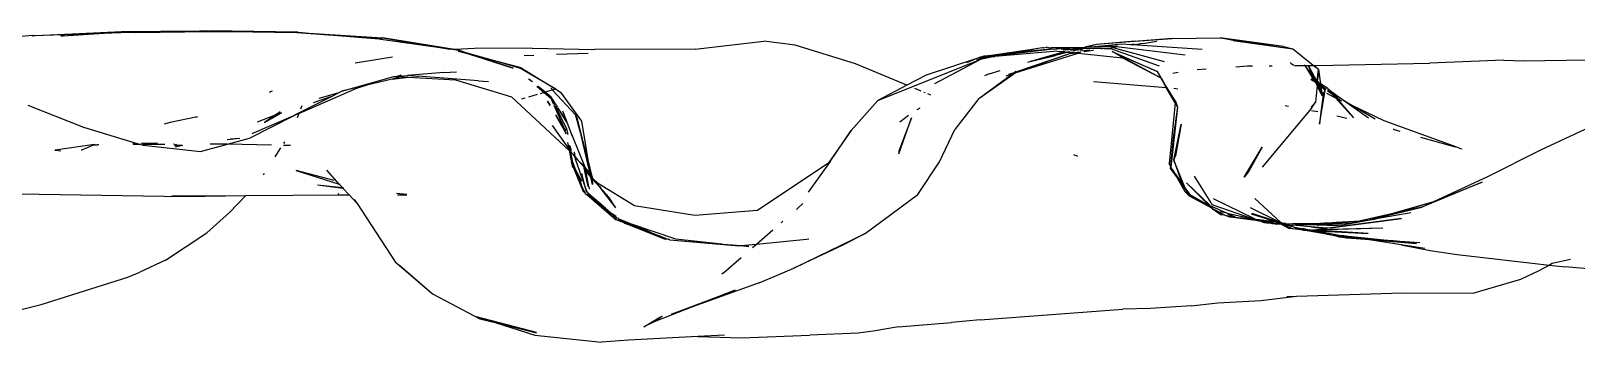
# Model space of a CAD drawing. Header units: millimetres. Extents: x -41292 to 298682, y -22072 to 33155.
# Drawn here: x 28355.9 to 28607.8, y -13206.8 to -13156.1 of the extents above; entities that cross this region are included whole.
import ezdxf

# ---------------------------------------------------------------- set-up
doc = ezdxf.new("R2010")
doc.units = ezdxf.units.MM

# ---------------------------------------------------------------- blocks, each defined once
blk = doc.blocks.new('rmfnasesx')
for p, q in [((55819.34, 2355.54), (55824.67, 2355.72)), ((55824.67, 2355.72), (55819.75, 2355.5)), ((55833.5, 2356.03), (55824.38, 2355.43)), ((55831.12, 2355.94), (55824.38, 2355.43)), ((55833.96, 2356.15), (55824.67, 2355.72)), ((55824.67, 2355.72), (55831.12, 2355.94)), ((55833.96, 2356.15), (55831.12, 2355.94)), ((55831.12, 2355.94), (55833.5, 2356.03)), ((55833.57, 2356.03), (55833.5, 2356.03)), ((55833.96, 2356.15), (55833.57, 2356.03)), ((55833.57, 2356.03), (55833.79, 2356.04)), ((55833.96, 2356.15), (55833.79, 2356.04)), ((55836.21, 2356.07), (55833.79, 2356.04)), ((55846.6, 2356.27), (55833.96, 2356.15)), ((55846.6, 2356.27), (55836.21, 2356.07)), ((55836.21, 2356.07), (55848.15, 2356.23)), ((55848.17, 2356.28), (55846.6, 2356.27)), ((55848.17, 2356.28), (55848.15, 2356.23)), ((55862.48, 2356.01), (55848.15, 2356.23)), ((55848.15, 2356.23), (55859, 2356.14)), ((55848.17, 2356.28), (55848.33, 2356.28)), ((55848.33, 2356.28), (55848.39, 2356.3)), ((55859, 2356.14), (55848.39, 2356.3)), ((55862.58, 2356.09), (55859, 2356.14)), ((55862.58, 2356.09), (55862.48, 2356.01)), ((55875.92, 2355), (55862.48, 2356.01)), ((55862.58, 2356.09), (55862.7, 2356.08)), ((55862.7, 2356.08), (55862.77, 2356.1)), ((55862.77, 2356.1), (55864.45, 2355.96)), ((55864.45, 2355.96), (55876.45, 2355.16)), ((55864.45, 2355.96), (55875.92, 2355)), ((55819.34, 2355.54), (55805.93, 2354.29)), ((55819.75, 2355.5), (55819.32, 2355.45)), ((55819.34, 2355.54), (55819.75, 2355.5)), ((55824.38, 2355.43), (55823.98, 2355.43)), ((55875.92, 2355), (55876.07, 2354.99)), ((55876.17, 2354.98), (55876.07, 2354.99)), ((55876.45, 2355.16), (55876.17, 2354.98)), ((55876.17, 2354.98), (55885.5, 2353.66)), ((55876.45, 2355.16), (55885.5, 2353.66)), ((55888.18, 2353.28), (55876.45, 2355.16)), ((55885.5, 2353.66), (55887.41, 2353.34)), ((55885.5, 2353.66), (55888.18, 2353.28)), ((55887.93, 2353.26), (55887.41, 2353.34)), ((55888.18, 2353.28), (55887.93, 2353.26)), ((55888.78, 2353.14), (55887.93, 2353.26)), ((55888.23, 2353.28), (55888.18, 2353.28)), ((55891.45, 2353.45), (55888.23, 2353.28)), ((55888.85, 2353.18), (55888.23, 2353.28)), ((55888.78, 2353.14), (55888.85, 2353.18)), ((55888.78, 2353.14), (55888.82, 2353.11)), ((55888.85, 2353.18), (55888.82, 2353.11)), ((55890.27, 2352.71), (55888.85, 2353.18)), ((55900.86, 2353.5), (55891.45, 2353.45)), ((55900.86, 2353.5), (55911.09, 2353.27)), ((55927.44, 2353.36), (55911.09, 2353.27)), ((55927.44, 2353.36), (55938.6, 2354.61)), ((55943.75, 2353.98), (55938.6, 2354.61)), ((55953.6, 2350.93), (55943.75, 2353.98)), ((55982.72, 2353.33), (55975.74, 2352.3)), ((55985.74, 2353.39), (55977.1, 2352.45)), ((55977.1, 2352.45), (55982.72, 2353.33)), ((55978.47, 2352.51), (55985.74, 2353.39)), ((55982.99, 2353.37), (55982.72, 2353.33)), ((55983.15, 2353.41), (55982.99, 2353.37)), ((55983.3, 2353.43), (55983.15, 2353.41)), ((55984.04, 2353.57), (55983.3, 2353.43)), ((55984.25, 2353.56), (55984.04, 2353.57)), ((55984.25, 2353.56), (55984.72, 2353.64)), ((55985.08, 2353.55), (55984.72, 2353.64)), ((55985.08, 2353.55), (55985.51, 2353.59)), ((55986.29, 2353.54), (55985.51, 2353.59)), ((55985.74, 2353.39), (55985.81, 2353.38)), ((55985.81, 2353.38), (55985.97, 2353.36)), ((55985.97, 2353.36), (55987.27, 2353.47)), ((55987.97, 2353.43), (55985.97, 2353.36)), ((55986.29, 2353.54), (55991.75, 2353.46)), ((55986.33, 2353.6), (55990.96, 2353.66)), ((55988.53, 2353.39), (55987.1, 2353.27)), ((55987.41, 2353.24), (55989.16, 2353.35)), ((55989.46, 2353.33), (55988.58, 2353.14)), ((55989.83, 2353.31), (55989.04, 2353.1)), ((55989.36, 2353.13), (55989.19, 2353.09)), ((55989.98, 2353.3), (55989.36, 2353.13)), ((55990.61, 2353.26), (55989.36, 2353.13)), ((55991.7, 2353.19), (55990.25, 2352.99)), ((55990.92, 2352.94), (55992.32, 2353.15)), ((55992.85, 2354.07), (55990.96, 2353.66)), ((55990.96, 2353.66), (55991.23, 2353.66)), ((55991.3, 2353.68), (55991.23, 2353.66)), ((55991.33, 2353.66), (55991.3, 2353.68)), ((55991.41, 2353.69), (55991.33, 2353.66)), ((55992.85, 2354.07), (55991.41, 2353.69)), ((55991.41, 2353.69), (55991.67, 2353.67)), ((55992.53, 2353.74), (55991.67, 2353.67)), ((55995.02, 2353.71), (55991.67, 2353.67)), ((55991.7, 2353.19), (55991.77, 2353.18)), ((55992.41, 2353.45), (55991.75, 2353.46)), ((55992.32, 2353.15), (55992.39, 2353.14)), ((55992.48, 2353.45), (55992.41, 2353.45)), ((55992.44, 2353.45), (55992.41, 2353.45)), ((55992.51, 2353.45), (55992.44, 2353.45)), ((55993.49, 2353.42), (55992.51, 2353.45)), ((55997.07, 2354.14), (55992.53, 2353.74)), ((55992.53, 2353.74), (55995.55, 2353.9)), ((56005.22, 2355.09), (55992.85, 2354.07)), ((55999.19, 2354.66), (55992.85, 2354.07)), ((55993.63, 2353.44), (55993.49, 2353.42)), ((55993.63, 2353.44), (55993.79, 2353.43)), ((55994.13, 2353.4), (55993.79, 2353.43)), ((55994.2, 2353.4), (55994.13, 2353.4)), ((55994.2, 2353.4), (55994.3, 2353.43)), ((55994.3, 2353.43), (55994.94, 2353.42)), ((55994.94, 2353.42), (55995.06, 2353.38)), ((55995.06, 2353.71), (55995.02, 2353.71)), ((55995.34, 2353.74), (55995.06, 2353.71)), ((55995.37, 2353.63), (55995.06, 2353.71)), ((55995.32, 2353.37), (55995.06, 2353.38)), ((55995.32, 2353.37), (56003.08, 2350.64)), ((55995.43, 2353.75), (55995.34, 2353.74)), ((55996.06, 2353.81), (55995.37, 2353.63)), ((55995.37, 2353.63), (55995.5, 2353.6)), ((55996.06, 2353.81), (55995.43, 2353.75)), ((55996.28, 2353.78), (55995.5, 2353.6)), ((55995.5, 2353.6), (55995.52, 2353.59)), ((55995.52, 2353.59), (55996.28, 2353.78)), ((55995.52, 2353.59), (56003.89, 2351.34)), ((55995.55, 2353.9), (55996.06, 2353.81)), ((55996.06, 2353.81), (55996.13, 2353.83)), ((55996.16, 2353.8), (55996.13, 2353.83)), ((55996.26, 2353.84), (55996.16, 2353.82)), ((55996.26, 2353.84), (55996.16, 2353.8)), ((55996.28, 2353.78), (55996.16, 2353.8)), ((55996.28, 2353.78), (55996.55, 2353.73)), ((55996.55, 2353.73), (56007.32, 2352.43)), ((55998.4, 2354.05), (55997.07, 2354.14)), ((55998.66, 2354.09), (55998.4, 2354.05)), ((55998.68, 2354.04), (55998.4, 2354.05)), ((55999, 2354.08), (55998.66, 2354.09)), ((55998.68, 2354.04), (55999, 2354.08)), ((56010.09, 2353.26), (55998.68, 2354.04)), ((55999, 2354.08), (55999.85, 2354.21)), ((55999.19, 2354.66), (56005.22, 2355.09)), ((55999.85, 2354.21), (55999.92, 2354.22)), ((55999.92, 2354.22), (55999.96, 2354.22)), ((55999.96, 2354.22), (56000.02, 2354.23)), ((56000.02, 2354.23), (56000.75, 2354.3)), ((56000.75, 2354.3), (56002.71, 2354.61)), ((56005.22, 2355.09), (56013.04, 2355.18)), ((56023.34, 2353.79), (56013.04, 2355.18)), ((56013.04, 2355.18), (56024.8, 2353.4)), ((56015.15, 2354.77), (56013.04, 2355.18)), ((56015.15, 2354.77), (56024.8, 2353.4)), ((56023.34, 2353.79), (56024.8, 2353.4)), ((56028.22, 2350.66), (56024.8, 2353.4)), ((55871.98, 2351.12), (55878.09, 2352.08)), ((55888.79, 2353.11), (55888.82, 2353.11)), ((55890.97, 2352.41), (55888.81, 2352.98)), ((55888.82, 2353.11), (55890.97, 2352.41)), ((55888.82, 2353.11), (55890.27, 2352.71)), ((55891.9, 2352.17), (55890.27, 2352.71)), ((55894.54, 2351.48), (55890.27, 2352.71)), ((55890.97, 2352.41), (55891.48, 2352.25)), ((55891.48, 2352.25), (55897.76, 2350.23)), ((55891.9, 2352.17), (55891.48, 2352.25)), ((55892.52, 2351.97), (55891.9, 2352.17)), ((55897.76, 2350.23), (55892.52, 2351.97)), ((55894.54, 2351.48), (55892.52, 2351.97)), ((55895.36, 2351.27), (55894.54, 2351.48)), ((55898.93, 2350.21), (55895.36, 2351.27)), ((55899.06, 2350.29), (55895.36, 2351.27)), ((55899.57, 2352.33), (55901.13, 2352.38)), ((55904.83, 2352.52), (55910, 2352.71)), ((55961.93, 2347.47), (55953.6, 2350.93)), ((55957.19, 2345), (55973.88, 2351.64)), ((55973.33, 2351.79), (55965.1, 2349.12)), ((55966.51, 2347.75), (55973.88, 2351.64)), ((55973.33, 2351.79), (55971.66, 2351.09)), ((55973.33, 2351.59), (55974.46, 2352.04)), ((55973.88, 2352.03), (55973.33, 2351.79)), ((55974.06, 2352.03), (55973.33, 2351.79)), ((55976.27, 2352.15), (55973.88, 2351.64)), ((55974.06, 2352.03), (55973.88, 2352.03)), ((55973.88, 2351.64), (55974.04, 2351.73)), ((55974.04, 2351.73), (55974.08, 2351.75)), ((55974.19, 2352.07), (55974.06, 2352.03)), ((55976.27, 2352.15), (55974.08, 2351.75)), ((55974.08, 2351.75), (55974.75, 2352.02)), ((55975.74, 2352.3), (55974.19, 2352.07)), ((55974.49, 2352.17), (55974.19, 2352.07)), ((55974.46, 2352.04), (55974.19, 2352.07)), ((55974.46, 2352.04), (55977.1, 2352.45)), ((55974.46, 2352.04), (55977.22, 2352.32)), ((55975.74, 2352.3), (55974.49, 2352.17)), ((55974.75, 2352.02), (55976.27, 2352.15)), ((55977.1, 2352.45), (55975.74, 2352.3)), ((55986.52, 2353.03), (55976.27, 2352.15)), ((55977.51, 2352.36), (55977.22, 2352.32)), ((55977.51, 2352.36), (55977.88, 2352.44)), ((55977.88, 2352.44), (55977.93, 2352.41)), ((55978.2, 2352.48), (55977.93, 2352.41)), ((55978.47, 2352.51), (55978.2, 2352.48)), ((55979.59, 2349.48), (55989.9, 2352.68)), ((55988.63, 2352.63), (55979.59, 2349.48)), ((55988.63, 2352.63), (55979.64, 2349.57)), ((55981.69, 2351.22), (55982.06, 2351.34)), ((55988.08, 2352.87), (55982.06, 2351.34)), ((55982.06, 2351.34), (55986.2, 2352.28)), ((55983.1, 2351.67), (55987.46, 2352.89)), ((55988.3, 2352.85), (55986.2, 2352.28)), ((55986.52, 2353.03), (55987.42, 2352.93)), ((55987.42, 2352.93), (55986.85, 2352.88)), ((55987.42, 2352.93), (55987.46, 2352.89)), ((55987.57, 2352.92), (55987.46, 2352.89)), ((55987.68, 2352.96), (55987.57, 2352.92)), ((55987.57, 2352.92), (55988.08, 2352.87)), ((55987.74, 2352.96), (55987.68, 2352.96)), ((55988.31, 2352.92), (55988.08, 2352.87)), ((55988.08, 2352.87), (55988.3, 2352.85)), ((55988.54, 2352.91), (55988.3, 2352.85)), ((55988.3, 2352.85), (55988.68, 2352.8)), ((55988.63, 2352.63), (55989.38, 2352.74)), ((55988.71, 2352.8), (55988.68, 2352.8)), ((55989.24, 2352.87), (55988.71, 2352.8)), ((55988.71, 2352.8), (55989.38, 2352.74)), ((55989.04, 2353.1), (55989.01, 2353.1)), ((55989.19, 2353.09), (55989.04, 2353.1)), ((55989.38, 2352.74), (55989.41, 2352.73)), ((55990.02, 2352.83), (55989.41, 2352.73)), ((55989.41, 2352.73), (55989.9, 2352.68)), ((55989.9, 2352.68), (55990.31, 2352.81)), ((55989.9, 2352.68), (55997.08, 2351.95)), ((55990.02, 2352.83), (55990.09, 2352.82)), ((55990.25, 2352.99), (55990.21, 2353)), ((55990.92, 2352.94), (55990.84, 2352.94)), ((55995.4, 2352.95), (56002.74, 2349.68)), ((55996.31, 2352.47), (55995.4, 2352.95)), ((56002.74, 2349.68), (55996.31, 2352.47)), ((55997.08, 2351.95), (55996.31, 2352.47)), ((55996.31, 2352.47), (56003.33, 2348.66)), ((55997.08, 2351.95), (56003.33, 2348.66)), ((56015.58, 2350.48), (56017.49, 2350.61)), ((56017.49, 2350.61), (56018.29, 2350.62)), ((56021.01, 2350.63), (56021.51, 2350.63)), ((56024.63, 2351.01), (56024.46, 2351.14)), ((56024.63, 2351.01), (56025.03, 2350.73)), ((56025.14, 2350.65), (56026.86, 2350.66)), ((56026.86, 2350.66), (56026.75, 2350.78)), ((56026.86, 2350.66), (56028.22, 2350.66)), ((56028.09, 2349.15), (56026.86, 2350.66)), ((56026.86, 2350.66), (56028.32, 2348.3)), ((56028.09, 2349.15), (56027.43, 2350.61)), ((56027.43, 2350.61), (56028.85, 2347.98)), ((56028.22, 2350.66), (56028.74, 2350.67)), ((56029.04, 2350.01), (56028.22, 2350.66)), ((56028.74, 2350.67), (56047.19, 2351.05)), ((56059.3, 2351.54), (56047.19, 2351.05)), ((56059.3, 2351.54), (56062.42, 2351.46)), ((56062.42, 2351.46), (56078.12, 2351.68)), ((55869.8, 2346.48), (55878.31, 2348.88)), ((55878.03, 2348.45), (55873.87, 2347.46)), ((55879.55, 2348.81), (55878.03, 2348.45)), ((55878.03, 2348.45), (55880.67, 2348.75)), ((55878.31, 2348.88), (55878.68, 2348.91)), ((55878.31, 2348.88), (55879.55, 2348.81)), ((55878.68, 2348.91), (55879.57, 2349.16)), ((55878.68, 2348.91), (55880.54, 2349.05)), ((55879.55, 2348.81), (55880.67, 2348.75)), ((55886.43, 2349.56), (55880.54, 2349.05)), ((55882.07, 2348.91), (55880.54, 2349.05)), ((55880.67, 2348.75), (55888.34, 2348.33)), ((55882.07, 2348.91), (55882.21, 2348.93)), ((55892.1, 2348.18), (55882.21, 2348.93)), ((55886.43, 2349.56), (55888.54, 2349.65)), ((55888.34, 2348.33), (55897.47, 2345.57)), ((55892.1, 2348.18), (55893.71, 2348.07)), ((55899.06, 2350.29), (55898.93, 2350.21)), ((55904.69, 2346.83), (55898.93, 2350.21)), ((55899.06, 2350.29), (55904.73, 2346.84)), ((55900.23, 2348.52), (55900.72, 2348.09)), ((55900.93, 2348.02), (55900.41, 2348.44)), ((55965.1, 2349.12), (55961.93, 2347.47)), ((55973.67, 2345.29), (55979.59, 2349.48)), ((55973.67, 2345.29), (55979.2, 2349.35)), ((55975.39, 2349.31), (55974.63, 2349)), ((55975.39, 2349.31), (55977.14, 2349.87)), ((55978.12, 2349.01), (55979.2, 2349.35)), ((55979.37, 2349.48), (55978.54, 2349.19)), ((55979.2, 2349.35), (55979.59, 2349.48)), ((55979.2, 2349.35), (55979.37, 2349.48)), ((55979.37, 2349.48), (55979.71, 2349.73)), ((55979.64, 2349.57), (55979.37, 2349.48)), ((55979.59, 2349.48), (55979.64, 2349.57)), ((55979.64, 2349.57), (55979.71, 2349.73)), ((56002.74, 2349.68), (56003.33, 2348.66)), ((56003.33, 2348.66), (56003.4, 2348.62)), ((56003.4, 2348.62), (56003.48, 2348.58)), ((56003.97, 2347.7), (56003.4, 2348.62)), ((56004.23, 2347.11), (56003.4, 2348.62)), ((56003.48, 2348.58), (56003.97, 2347.7)), ((56005.29, 2349.44), (56006.19, 2349.6)), ((56009.26, 2350.03), (56010.77, 2350.13)), ((56027.79, 2348.45), (56028.21, 2348.18)), ((56028.21, 2348.18), (56027.85, 2348.46)), ((56028.04, 2348.51), (56027.99, 2348.5)), ((56028.04, 2348.51), (56028.32, 2348.3)), ((56028.53, 2348.17), (56028.09, 2349.15)), ((56028.87, 2348.2), (56028.09, 2349.15)), ((56028.53, 2347.98), (56028.21, 2348.18)), ((56028.32, 2348.3), (56028.53, 2348.17)), ((56028.32, 2348.3), (56028.53, 2347.98)), ((56028.55, 2348.13), (56028.53, 2348.17)), ((56028.66, 2347.89), (56028.55, 2348.13)), ((56028.55, 2348.13), (56028.74, 2348.05)), ((56028.87, 2348.2), (56029.04, 2350.01)), ((56029.04, 2349.44), (56028.87, 2348.2)), ((56028.91, 2348.16), (56028.87, 2348.2)), ((56028.89, 2347.96), (56028.91, 2348.16)), ((56029.25, 2347.75), (56028.91, 2348.16)), ((56029.04, 2349.44), (56029.04, 2350.01)), ((56029.04, 2350.01), (56029.37, 2347.68)), ((55858.02, 2346.36), (55858.17, 2346.42)), ((55858.17, 2346.42), (55858.51, 2346.54)), ((55862.17, 2342.63), (55868.15, 2345.65)), ((55862.81, 2342.88), (55871.88, 2346.81)), ((55868.15, 2345.65), (55865.13, 2344.62)), ((55866.1, 2345.34), (55869.4, 2346.28)), ((55868.15, 2345.65), (55869.4, 2346.28)), ((55869.4, 2346.28), (55869.8, 2346.48)), ((55872.76, 2347.19), (55869.8, 2346.48)), ((55873.87, 2347.46), (55871.88, 2346.81)), ((55871.88, 2346.81), (55872.76, 2347.19)), ((55873.87, 2347.46), (55872.76, 2347.19)), ((55901.68, 2345.94), (55900.27, 2345.52)), ((55901.63, 2347.3), (55902.82, 2346.27)), ((55902.99, 2346.33), (55901.84, 2347.27)), ((55902.82, 2346.27), (55902.14, 2346.07)), ((55902.99, 2346.33), (55902.82, 2346.27)), ((55902.82, 2346.27), (55903.93, 2345.31)), ((55904.06, 2346.64), (55902.99, 2346.33)), ((55903.94, 2345.54), (55902.99, 2346.33)), ((55903.89, 2346.98), (55904.17, 2346.68)), ((55904.69, 2346.83), (55904.17, 2346.68)), ((55904.17, 2346.68), (55907.91, 2342.64)), ((55904.73, 2346.84), (55904.69, 2346.83)), ((55904.73, 2346.84), (55905.5, 2346.36)), ((55905.5, 2346.36), (55908.92, 2341.61)), ((55961.93, 2347.47), (55957.19, 2345)), ((55964.28, 2346.49), (55963.26, 2346.91)), ((55964.93, 2346.22), (55964.73, 2346.3)), ((55965.88, 2345.82), (55965.34, 2346.04)), ((55992.39, 2348.08), (56004.23, 2347.11)), ((56004.34, 2347.1), (56003.97, 2347.7)), ((56005.72, 2344.58), (56004.23, 2347.11)), ((56004.34, 2347.1), (56004.23, 2347.11)), ((56005.75, 2344.85), (56004.34, 2347.1)), ((56004.34, 2347.1), (56005.72, 2344.58)), ((56005.5, 2346.96), (56006.13, 2346.87)), ((56028.59, 2347.88), (56028.53, 2347.98)), ((56028.53, 2347.98), (56028.66, 2347.89)), ((56028.86, 2347.44), (56028.56, 2344.71)), ((56028.71, 2347.78), (56028.59, 2347.88)), ((56028.59, 2347.88), (56028.81, 2347.52)), ((56028.66, 2347.89), (56028.84, 2347.78)), ((56028.71, 2347.78), (56028.66, 2347.89)), ((56028.83, 2347.69), (56028.71, 2347.78)), ((56028.81, 2347.52), (56028.71, 2347.78)), ((56028.74, 2348.05), (56028.78, 2347.96)), ((56028.85, 2347.98), (56028.74, 2348.05)), ((56028.78, 2347.96), (56028.85, 2347.91)), ((56028.83, 2347.69), (56028.81, 2347.52)), ((56028.86, 2347.44), (56028.81, 2347.52)), ((56028.87, 2347.76), (56028.83, 2347.69)), ((56028.83, 2347.69), (56028.98, 2347.57)), ((56028.85, 2347.91), (56028.84, 2347.78)), ((56028.84, 2347.78), (56028.87, 2347.76)), ((56028.89, 2347.96), (56028.85, 2347.98)), ((56028.85, 2347.98), (56028.85, 2347.91)), ((56028.85, 2347.91), (56028.89, 2347.96)), ((56028.85, 2347.91), (56029.39, 2347.52)), ((56029.64, 2345.72), (56028.86, 2347.44)), ((56028.86, 2347.44), (56029.55, 2346.35)), ((56028.87, 2347.76), (56028.9, 2347.74)), ((56029.25, 2347.75), (56028.89, 2347.96)), ((56028.9, 2347.74), (56029.4, 2347.42)), ((56028.9, 2347.74), (56028.98, 2347.57)), ((56029.43, 2347.21), (56028.98, 2347.57)), ((56028.98, 2347.57), (56029.53, 2346.49)), ((56029.37, 2347.68), (56029.25, 2347.75)), ((56029.38, 2347.59), (56029.25, 2347.75)), ((56030.59, 2346.95), (56029.37, 2347.68)), ((56029.37, 2347.68), (56029.38, 2347.59)), ((56029.39, 2347.52), (56029.38, 2347.59)), ((56029.39, 2347.52), (56029.51, 2347.43)), ((56029.39, 2347.52), (56029.4, 2347.42)), ((56029.4, 2347.42), (56029.65, 2347.26)), ((56029.4, 2347.42), (56029.43, 2347.21)), ((56030.16, 2346.64), (56029.43, 2347.21)), ((56029.43, 2347.21), (56029.53, 2346.49)), ((56029.82, 2345.94), (56029.47, 2343.05)), ((56029.51, 2347.43), (56030.33, 2346.83)), ((56029.65, 2347.26), (56029.51, 2347.43)), ((56029.53, 2346.49), (56029.82, 2345.94)), ((56029.53, 2346.49), (56029.55, 2346.35)), ((56029.55, 2346.35), (56029.82, 2345.94)), ((56029.55, 2346.35), (56029.64, 2345.72)), ((56029.56, 2343.03), (56030.16, 2346.64)), ((56029.65, 2347.26), (56030.33, 2346.83)), ((56030.16, 2346.64), (56029.65, 2347.26)), ((56029.82, 2345.94), (56030.16, 2346.64)), ((56030.39, 2346.19), (56031.74, 2345.54)), ((56030.39, 2346.19), (56031.86, 2345.42)), ((56031.32, 2346.01), (56030.53, 2346.54)), ((56030.53, 2346.54), (56031.21, 2346.14)), ((56030.59, 2346.95), (56030.85, 2346.64)), ((56030.6, 2346.82), (56030.85, 2346.64)), ((56030.6, 2346.82), (56031.21, 2346.14)), ((56030.85, 2346.64), (56033.14, 2345.02)), ((56030.85, 2346.64), (56031.37, 2346.05)), ((56031.21, 2346.14), (56031.37, 2346.05)), ((56031.21, 2346.14), (56031.32, 2346.01)), ((56031.51, 2345.89), (56031.32, 2346.01)), ((56031.32, 2346.01), (56031.74, 2345.54)), ((56031.37, 2346.05), (56031.76, 2345.82)), ((56031.37, 2346.05), (56031.51, 2345.89)), ((56032.24, 2345.41), (56031.51, 2345.89)), ((56031.51, 2345.89), (56031.86, 2345.49)), ((55818.62, 2344.24), (55827.71, 2340.65)), ((55859.76, 2343.11), (55858.97, 2342.59)), ((55863.31, 2344.11), (55863.1, 2343.59)), ((55897.47, 2345.57), (55906.88, 2336.82)), ((55899.67, 2345.34), (55899.14, 2345.18)), ((55903.38, 2344.85), (55903.77, 2344.16)), ((55903.8, 2344.15), (55903.38, 2344.85)), ((55903.93, 2345.31), (55903.94, 2345.54)), ((55903.93, 2345.31), (55904.44, 2344.32)), ((55904.33, 2344.41), (55903.93, 2345.31)), ((55904.96, 2343.93), (55903.94, 2345.54)), ((55904.59, 2344.2), (55903.94, 2345.54)), ((55906.21, 2340.13), (55904.43, 2344.17)), ((55904.56, 2344.09), (55906.44, 2340.43)), ((55906.44, 2340.43), (55904.69, 2344)), ((55905.02, 2343.88), (55904.96, 2343.93)), ((55905.12, 2343.72), (55905.06, 2343.76)), ((55906.39, 2341.77), (55905.12, 2343.72)), ((55906.52, 2341.44), (55905.12, 2343.72)), ((55905.8, 2343.29), (55906.39, 2341.77)), ((55952.85, 2340.11), (55957.19, 2345)), ((55963.63, 2343.52), (55964.12, 2343.79)), ((55973.67, 2345.29), (55969.76, 2340.23)), ((56005.72, 2344.58), (56004.73, 2334.74)), ((56006.1, 2343.89), (56005, 2334.13)), ((56006.1, 2343.89), (56005.35, 2338.89)), ((56005.75, 2344.85), (56005.72, 2344.58)), ((56005.72, 2344.58), (56006.1, 2343.89)), ((56005.75, 2344.85), (56006.1, 2343.89)), ((56027.94, 2343.75), (56019.88, 2334.13)), ((56023.65, 2344.14), (56024.18, 2344.04)), ((56028.56, 2344.71), (56027.87, 2343.9)), ((56027.91, 2343.35), (56028.96, 2343.16)), ((56027.94, 2343.75), (56028.56, 2344.71)), ((56029.47, 2343.05), (56029.25, 2341.14)), ((56029.56, 2343.03), (56029.47, 2343.05)), ((56031.74, 2345.54), (56031.86, 2345.42)), ((56031.74, 2345.54), (56031.86, 2345.49)), ((56031.86, 2345.49), (56032.51, 2345.18)), ((56031.86, 2345.49), (56031.98, 2345.35)), ((56031.86, 2345.42), (56034.77, 2342.16)), ((56031.86, 2345.42), (56031.98, 2345.35)), ((56031.98, 2345.35), (56032.83, 2344.91)), ((56031.98, 2345.35), (56034.77, 2342.16)), ((56033.14, 2345.02), (56037.22, 2342.13)), ((56033.14, 2345.02), (56034.52, 2344.22)), ((56034.52, 2344.22), (56039.72, 2341.73)), ((56034.52, 2344.22), (56038.31, 2342.01)), ((55827.71, 2340.65), (55836.43, 2338)), ((55841.81, 2341.42), (55840.85, 2341.14)), ((55846.04, 2342.28), (55841.81, 2341.42)), ((55846.04, 2342.28), (55846.36, 2342.39)), ((55854.76, 2338.83), (55861.82, 2342.45)), ((55861.82, 2342.45), (55855.13, 2339.56)), ((55858.97, 2342.59), (55855.99, 2341.44)), ((55857.2, 2341.42), (55859.99, 2342.99)), ((55858.97, 2342.59), (55857.2, 2341.42)), ((55859.99, 2342.99), (55858.97, 2342.59)), ((55861.82, 2342.45), (55862.17, 2342.63)), ((55862.17, 2342.63), (55862.81, 2342.88)), ((55862.81, 2342.88), (55862.52, 2342.18)), ((55906.81, 2337.15), (55904.18, 2340.88)), ((55906.21, 2340.13), (55904.72, 2342.62)), ((55904.76, 2342.43), (55906.29, 2339.76)), ((55906.39, 2341.77), (55906.52, 2341.44)), ((55906.52, 2341.44), (55907.24, 2339.59)), ((55908.18, 2342.15), (55907.91, 2342.64)), ((55907.91, 2342.64), (55907.96, 2342.4)), ((55907.99, 2342.37), (55907.96, 2342.4)), ((55908.18, 2342.15), (55907.99, 2342.37)), ((55907.99, 2342.37), (55909.05, 2338.39)), ((55910.2, 2334.22), (55908.18, 2342.15)), ((55909.05, 2338.39), (55908.18, 2342.15)), ((55908.92, 2341.61), (55910.31, 2333.01)), ((55962.7, 2342.16), (55960.62, 2336.73)), ((55960.63, 2336.29), (55962.7, 2342.16)), ((55960.79, 2341.48), (55962.23, 2342.57)), ((56005.46, 2335.26), (56006.68, 2341.11)), ((56006.68, 2341.11), (56005.76, 2335.97)), ((56029.25, 2341.14), (56029.56, 2343.03)), ((56033.7, 2342.06), (56032.07, 2342.44)), ((56039.72, 2341.73), (56051.54, 2337.42)), ((56065.29, 2336.94), (56074.16, 2341.05)), ((55837.12, 2338.02), (55839.77, 2338.11)), ((55853.21, 2338.8), (55851.13, 2338.57)), ((55851.16, 2337.85), (55854.76, 2338.83)), ((55853.21, 2338.8), (55851.64, 2338.69)), ((55860.34, 2337.98), (55860.52, 2338.26)), ((55906.44, 2340.43), (55906.21, 2340.13)), ((55906.29, 2339.76), (55906.21, 2340.13)), ((55906.29, 2339.76), (55906.3, 2339.71)), ((55906.3, 2339.71), (55906.32, 2339.57)), ((55906.4, 2339.54), (55906.3, 2339.71)), ((55906.44, 2340.43), (55906.61, 2339.45)), ((55906.7, 2339.42), (55906.44, 2340.43)), ((55906.61, 2338.15), (55906.81, 2337.15)), ((55907.24, 2339.59), (55907.31, 2339.17)), ((55907.24, 2339.59), (55907.42, 2339.12)), ((55907.42, 2339.12), (55909.49, 2334.02)), ((55909.05, 2338.39), (55910.2, 2334.22)), ((55910.31, 2333.01), (55909.05, 2338.39)), ((55952.85, 2340.11), (55949.22, 2334.9)), ((55949.43, 2335.04), (55952.85, 2340.11)), ((55967.26, 2334.99), (55969.76, 2340.23)), ((56005.35, 2338.89), (56004.92, 2334.39)), ((56041.41, 2340.24), (56041.24, 2340.28)), ((56041.41, 2340.24), (56042.3, 2339.99)), ((56045.7, 2339.02), (56051.33, 2337.42)), ((55829.11, 2337.74), (55823.07, 2336.9)), ((55823.16, 2336.77), (55823.07, 2336.9)), ((55823.07, 2336.9), (55823.98, 2336.79)), ((55827.35, 2336.89), (55827.3, 2336.87)), ((55829.42, 2337.74), (55827.35, 2336.89)), ((55829.42, 2337.74), (55829.11, 2337.74)), ((55829.6, 2337.82), (55829.42, 2337.74)), ((55829.42, 2337.74), (55829.99, 2337.77)), ((55830.18, 2337.75), (55829.99, 2337.77)), ((55835.74, 2337.97), (55836.43, 2338)), ((55837.07, 2337.8), (55835.78, 2337.79)), ((55836.43, 2338), (55837.07, 2337.8)), ((55837.07, 2337.8), (55837.43, 2337.69)), ((55840.97, 2337.83), (55837.33, 2337.8)), ((55837.43, 2337.69), (55846.78, 2336.65)), ((55842.49, 2337.84), (55842.37, 2337.84)), ((55842.87, 2337.8), (55842.47, 2337.71)), ((55842.53, 2337.64), (55843.3, 2337.76)), ((55843.71, 2337.72), (55842.57, 2337.59)), ((55842.67, 2337.45), (55843.89, 2337.7)), ((55846.78, 2336.65), (55851.16, 2337.85)), ((55849.19, 2337.89), (55848.36, 2337.88)), ((55851.16, 2337.85), (55849.19, 2337.89)), ((55858.35, 2337.7), (55851.16, 2337.85)), ((55858.94, 2335.79), (55859.89, 2337.28)), ((55861.45, 2337.63), (55860.3, 2337.66)), ((55907.08, 2336.77), (55906.81, 2337.15)), ((55906.88, 2336.82), (55907.29, 2334.87)), ((55906.88, 2336.82), (55907.11, 2336.61)), ((55906.91, 2337.71), (55907.08, 2336.77)), ((55907.29, 2336.78), (55907.05, 2337.52)), ((55907.36, 2336.37), (55907.08, 2336.77)), ((55907.11, 2336.61), (55907.36, 2335.16)), ((55907.11, 2336.61), (55907.36, 2336.37)), ((55907.36, 2336.37), (55907.43, 2336.3)), ((55907.43, 2336.3), (55907.73, 2335.87)), ((55907.43, 2336.3), (55907.8, 2335.86)), ((55907.69, 2336.6), (55907.8, 2335.86)), ((55907.73, 2335.87), (55907.81, 2335.77)), ((55907.8, 2335.86), (55907.81, 2335.77)), ((55907.8, 2335.86), (55908.35, 2335.22)), ((55907.81, 2335.77), (55907.86, 2335.47)), ((55907.81, 2335.77), (55908.35, 2335.22)), ((55960.62, 2336.73), (55960.63, 2336.29)), ((55989.81, 2335.88), (55989.15, 2336.15)), ((56005.46, 2335.26), (56005.76, 2335.97)), ((56016.96, 2332.5), (56019.89, 2337.36)), ((56019.89, 2337.36), (56017.7, 2333.48)), ((56051.54, 2337.42), (56052.04, 2337.22)), ((56052.04, 2337.22), (56052.51, 2337.08)), ((56056.67, 2332.62), (56065.29, 2336.94)), ((55857.05, 2332.87), (55857.2, 2333.11)), ((55868.59, 2331.94), (55862.38, 2333.57)), ((55862.38, 2333.57), (55869.41, 2331.38)), ((55869.41, 2331.38), (55867.39, 2333.61)), ((55909.24, 2330.09), (55907.29, 2334.87)), ((55907.29, 2334.87), (55907.44, 2334.07)), ((55907.29, 2334.87), (55907.88, 2333.77)), ((55908.43, 2332.27), (55907.29, 2334.87)), ((55907.36, 2335.16), (55907.88, 2333.77)), ((55907.86, 2335.47), (55909.6, 2330.56)), ((55907.88, 2333.77), (55908.43, 2332.27)), ((55907.88, 2333.77), (55908.56, 2332.49)), ((55908.35, 2335.22), (55909.19, 2334.46)), ((55908.35, 2335.22), (55909.26, 2334.16)), ((55909.6, 2330.56), (55908.96, 2333.09)), ((55909.19, 2334.46), (55909.2, 2334.43)), ((55909.2, 2334.43), (55909.35, 2334.23)), ((55909.2, 2334.43), (55909.24, 2334.28)), ((55909.24, 2334.28), (55909.26, 2334.16)), ((55909.26, 2334.16), (55909.27, 2334.1)), ((55909.27, 2334.1), (55909.29, 2334.08)), ((55909.29, 2334.08), (55909.29, 2334.01)), ((55909.29, 2334.08), (55909.43, 2333.95)), ((55909.29, 2334.01), (55909.31, 2333.98)), ((55909.31, 2333.98), (55910.05, 2330.98)), ((55910.01, 2330.96), (55909.31, 2333.98)), ((55909.35, 2334.23), (55909.38, 2334.13)), ((55909.38, 2334.13), (55909.41, 2334.07)), ((55909.41, 2334.07), (55909.43, 2333.95)), ((55909.41, 2334.07), (55909.49, 2334.02)), ((55909.47, 2333.91), (55909.43, 2333.95)), ((55909.46, 2333.83), (55909.47, 2333.91)), ((55909.47, 2333.8), (55909.46, 2333.83)), ((55909.47, 2333.91), (55909.5, 2333.84)), ((55909.47, 2333.8), (55910.05, 2330.98)), ((55909.54, 2333.73), (55909.47, 2333.8)), ((55909.56, 2333.81), (55909.49, 2334.02)), ((55909.49, 2334.02), (55910.31, 2333.01)), ((55909.5, 2333.84), (55909.56, 2333.81)), ((55909.56, 2333.69), (55909.54, 2333.73)), ((55909.58, 2333.75), (55909.56, 2333.81)), ((55909.56, 2333.69), (55909.58, 2333.75)), ((55909.61, 2333.65), (55909.56, 2333.69)), ((55909.62, 2333.62), (55909.61, 2333.65)), ((55909.74, 2333.24), (55909.62, 2333.62)), ((55909.62, 2333.62), (55910.33, 2332.91)), ((55910.43, 2332.47), (55909.74, 2333.24)), ((55909.74, 2333.24), (55910.36, 2332.76)), ((55910.2, 2334.22), (55910.24, 2333.97)), ((55910.24, 2333.97), (55910.6, 2332.65)), ((55910.33, 2332.91), (55910.31, 2333.01)), ((55910.31, 2333.01), (55910.43, 2332.85)), ((55937.59, 2327.1), (55949.22, 2334.9)), ((55949.43, 2335.04), (55945.83, 2330.05)), ((55949.22, 2334.9), (55949.43, 2335.04)), ((55963.75, 2329.68), (55967.26, 2334.99)), ((56004.92, 2334.39), (56004.73, 2334.74)), ((56004.91, 2334.32), (56004.87, 2333.92)), ((56004.87, 2333.92), (56006.04, 2332.37)), ((56004.92, 2334.39), (56004.91, 2334.32)), ((56005, 2334.13), (56004.91, 2334.32)), ((56005.33, 2333.65), (56005, 2334.13)), ((56005.33, 2333.65), (56005.5, 2333.34)), ((56007.24, 2331), (56005.46, 2335.26)), ((56005.46, 2335.26), (56006.77, 2331.58)), ((56005.5, 2333.34), (56006.04, 2332.37)), ((56005.95, 2332.75), (56005.5, 2333.34)), ((56006.59, 2331.64), (56005.5, 2333.34)), ((56017.7, 2333.48), (56016.96, 2332.5)), ((55865.84, 2331.24), (55869.92, 2330.82)), ((55865.84, 2331.24), (55870, 2330.72)), ((55869.41, 2331.38), (55869.53, 2331.34)), ((55869.92, 2330.82), (55869.41, 2331.38)), ((55869.92, 2330.82), (55870.03, 2330.81)), ((55870, 2330.72), (55869.92, 2330.82)), ((55870, 2330.72), (55870.12, 2330.71)), ((55871.01, 2329.62), (55870, 2330.72)), ((55908.43, 2332.27), (55909.24, 2330.09)), ((55908.97, 2331.05), (55908.43, 2332.27)), ((55908.56, 2332.49), (55908.5, 2332.72)), ((55908.56, 2332.49), (55908.89, 2331.88)), ((55908.97, 2331.05), (55908.56, 2332.49)), ((55909.24, 2330.09), (55908.97, 2331.05)), ((55909.47, 2329.92), (55908.97, 2331.05)), ((55909.6, 2330.56), (55909.79, 2330.21)), ((55909.7, 2330.13), (55909.6, 2330.56)), ((55910.07, 2330.9), (55910.01, 2330.96)), ((55910.07, 2330.9), (55910.15, 2330.54)), ((55910.33, 2332.91), (55910.34, 2332.88)), ((55910.36, 2332.76), (55910.34, 2332.88)), ((55910.62, 2332.55), (55910.34, 2332.88)), ((55910.37, 2332.72), (55910.36, 2332.76)), ((55910.42, 2332.66), (55910.37, 2332.72)), ((55910.43, 2332.47), (55910.42, 2332.66)), ((55910.42, 2332.66), (55910.47, 2332.63)), ((55910.43, 2332.85), (55910.45, 2332.77)), ((55910.7, 2331.3), (55910.43, 2332.47)), ((55910.52, 2332.37), (55910.43, 2332.47)), ((55910.45, 2332.77), (55910.6, 2332.65)), ((55910.47, 2332.63), (55910.51, 2332.58)), ((55910.47, 2332.63), (55910.48, 2332.59)), ((55910.48, 2332.59), (55910.51, 2332.58)), ((55910.51, 2332.58), (55910.64, 2332.48)), ((55910.51, 2332.58), (55910.52, 2332.37)), ((55910.52, 2332.37), (55910.7, 2331.3)), ((55910.65, 2332.22), (55910.52, 2332.37)), ((55910.6, 2332.65), (55910.62, 2332.55)), ((55910.62, 2332.55), (55910.64, 2332.48)), ((55910.64, 2332.48), (55910.64, 2332.39)), ((55910.64, 2332.39), (55910.65, 2332.22)), ((55911.02, 2331.98), (55910.64, 2332.39)), ((55910.65, 2332.22), (55910.7, 2331.3)), ((55911.92, 2330.81), (55910.65, 2332.22)), ((55911.38, 2331.52), (55911.02, 2331.98)), ((55911.02, 2331.98), (55911.31, 2331.77)), ((55911.31, 2331.77), (55911.35, 2331.72)), ((55911.35, 2331.72), (55911.5, 2331.55)), ((55911.78, 2331.05), (55911.38, 2331.52)), ((55911.5, 2331.55), (55917.54, 2327.86)), ((55911.89, 2330.98), (55911.78, 2331.05)), ((55911.89, 2330.98), (55911.99, 2330.92)), ((55911.89, 2330.98), (55911.92, 2330.81)), ((55913.34, 2329.24), (55911.92, 2330.81)), ((55914.48, 2327.5), (55911.92, 2330.81)), ((56006.77, 2331.58), (56005.95, 2332.75)), ((56006.04, 2332.37), (56007.27, 2330.15)), ((56006.04, 2332.37), (56006.59, 2331.64)), ((56006.59, 2331.64), (56006.86, 2331.28)), ((56006.77, 2331.58), (56006.86, 2331.28)), ((56007.24, 2330.89), (56006.77, 2331.58)), ((56006.86, 2331.28), (56006.89, 2331.24)), ((56006.89, 2331.24), (56007.25, 2330.76)), ((56006.89, 2331.24), (56007.25, 2330.64)), ((56007.24, 2330.89), (56007.24, 2331)), ((56007.25, 2330.76), (56007.24, 2330.89)), ((56008.06, 2329.69), (56007.24, 2330.89)), ((56007.25, 2330.64), (56007.25, 2330.76)), ((56007.25, 2330.76), (56008.06, 2329.69)), ((56007.25, 2330.64), (56007.74, 2329.85)), ((56007.55, 2331.56), (56011, 2328.08)), ((56011.32, 2327.94), (56007.55, 2331.56)), ((56011.56, 2328.3), (56008.82, 2332.68)), ((56055.75, 2331.69), (56045.92, 2327.63)), ((56047.88, 2328.53), (56056.67, 2332.62)), ((56047.88, 2328.53), (56055.75, 2331.69)), ((55844.27, 2329.28), (55804.1, 2329.94)), ((55854.13, 2329.45), (55842.1, 2329.39)), ((55854.13, 2329.45), (55844.27, 2329.28)), ((55851.48, 2326.73), (55854.13, 2329.45)), ((55854.13, 2329.45), (55854.18, 2329.49)), ((55854.18, 2329.49), (55869.57, 2329.62)), ((55869.19, 2329.72), (55869.24, 2329.7)), ((55869.34, 2329.72), (55869.24, 2329.7)), ((55869.37, 2329.71), (55869.34, 2329.72)), ((55869.57, 2329.62), (55871.01, 2329.62)), ((55871.01, 2329.62), (55871.15, 2329.62)), ((55872.3, 2328.18), (55871.01, 2329.62)), ((55871.85, 2328.88), (55872.3, 2328.18)), ((55872.3, 2328.18), (55878.51, 2318.69)), ((55878.74, 2329.91), (55880.43, 2329.74)), ((55878.87, 2329.61), (55880.42, 2329.61)), ((55909.47, 2329.92), (55909.24, 2330.09)), ((55909.5, 2329.84), (55909.47, 2329.92)), ((55909.5, 2329.84), (55909.78, 2329.68)), ((55909.93, 2329.93), (55909.7, 2330.13)), ((55909.78, 2329.68), (55910.19, 2329.44)), ((55909.78, 2329.68), (55914.53, 2325.57)), ((55911.82, 2328.13), (55909.78, 2329.68)), ((55909.93, 2329.93), (55909.95, 2329.9)), ((55909.95, 2329.9), (55910.19, 2329.44)), ((55911.49, 2328.44), (55909.95, 2329.9)), ((55912.8, 2327.43), (55909.95, 2329.9)), ((55910.19, 2329.44), (55911.49, 2328.44)), ((55911.49, 2328.44), (55911.82, 2328.13)), ((55911.97, 2327.98), (55911.82, 2328.13)), ((55914.53, 2325.57), (55911.97, 2327.98)), ((55911.97, 2327.98), (55912.8, 2327.43)), ((55914.48, 2327.5), (55913.34, 2329.24)), ((55945.01, 2328.18), (55944.15, 2327.43)), ((55955.17, 2323.31), (55963.75, 2329.68)), ((56008, 2329.43), (56007.27, 2330.15)), ((56007.74, 2329.85), (56008, 2329.43)), ((56007.74, 2329.85), (56008.06, 2329.69)), ((56008, 2329.43), (56008.33, 2329.32)), ((56008, 2329.43), (56011.02, 2327.8)), ((56008.09, 2329.67), (56008.06, 2329.69)), ((56008.1, 2329.63), (56008.09, 2329.67)), ((56008.13, 2329.61), (56008.1, 2329.63)), ((56008.33, 2329.32), (56008.13, 2329.61)), ((56008.13, 2329.61), (56009.28, 2328.88)), ((56009.95, 2328.57), (56008.13, 2329.61)), ((56008.33, 2329.32), (56009.28, 2328.88)), ((56009.28, 2328.88), (56009.34, 2328.85)), ((56009.34, 2328.85), (56009.49, 2328.75)), ((56009.49, 2328.75), (56009.55, 2328.72)), ((56009.55, 2328.72), (56010.16, 2328.32)), ((56009.55, 2328.72), (56009.95, 2328.57)), ((56010.19, 2328.43), (56009.95, 2328.57)), ((56010.29, 2328.26), (56010.16, 2328.32)), ((56011.28, 2327.8), (56010.19, 2328.43)), ((56010.19, 2328.43), (56011, 2328.08)), ((56011, 2328.08), (56011.05, 2328.03)), ((56011.05, 2328.03), (56011.28, 2327.8)), ((56011.05, 2328.03), (56011.32, 2327.94)), ((56011.36, 2327.89), (56011.32, 2327.94)), ((56011.56, 2328.3), (56011.73, 2327.97)), ((56018.65, 2325.62), (56011.73, 2327.97)), ((56018.63, 2325.7), (56011.97, 2328.95)), ((56018.66, 2329), (56022.89, 2325.14)), ((56040.27, 2326.37), (56047.88, 2328.53)), ((56041.72, 2326.69), (56047.88, 2328.53)), ((56045.92, 2327.63), (56047.88, 2328.53)), ((55851.48, 2326.73), (55847.81, 2323.43)), ((55912.8, 2327.43), (55914.53, 2325.92)), ((55913.91, 2326.57), (55914.06, 2326.42)), ((55914.54, 2326.05), (55914.06, 2326.42)), ((55914.55, 2326.08), (55914.06, 2326.42)), ((55914.53, 2325.57), (55914.53, 2325.92)), ((55914.94, 2325.78), (55914.53, 2325.92)), ((55915.35, 2325.45), (55914.53, 2325.57)), ((55915.85, 2325.07), (55914.53, 2325.57)), ((55914.94, 2325.78), (55914.97, 2325.73)), ((55914.97, 2325.73), (55915.03, 2325.71)), ((55915.03, 2325.71), (55915.06, 2325.68)), ((55915.06, 2325.68), (55915.35, 2325.45)), ((55916.39, 2325.09), (55915.06, 2325.68)), ((55915.39, 2325.43), (55915.35, 2325.45)), ((55915.85, 2325.07), (55915.39, 2325.43)), ((55916.39, 2325.09), (55915.39, 2325.43)), ((55915.39, 2325.43), (55917.57, 2324.56)), ((55917.54, 2327.86), (55927.4, 2326.32)), ((55927.4, 2326.32), (55937.59, 2327.1)), ((55943.93, 2327.24), (55944.15, 2327.43)), ((56011.7, 2327.37), (56011.02, 2327.8)), ((56011.02, 2327.8), (56012.01, 2327.27)), ((56011.72, 2327.52), (56011.28, 2327.8)), ((56011.72, 2327.52), (56011.36, 2327.89)), ((56011.36, 2327.89), (56014.15, 2326.61)), ((56011.7, 2327.37), (56011.84, 2327.24)), ((56011.76, 2327.5), (56011.72, 2327.52)), ((56012.26, 2327.02), (56011.84, 2327.24)), ((56012.26, 2327.02), (56012.01, 2327.27)), ((56012.01, 2327.27), (56012.59, 2326.95)), ((56012.26, 2327.02), (56013.14, 2326.44)), ((56012.59, 2326.95), (56012.26, 2327.02)), ((56012.59, 2326.95), (56013.72, 2326.34)), ((56014.15, 2326.61), (56013.02, 2326.86)), ((56013.14, 2326.44), (56013.72, 2326.34)), ((56013.72, 2326.34), (56013.78, 2326.31)), ((56013.78, 2326.31), (56014.73, 2325.98)), ((56014.15, 2326.61), (56014.19, 2326.6)), ((56014.19, 2326.6), (56015.3, 2326.08)), ((56018.65, 2325.62), (56014.19, 2326.6)), ((56014.19, 2326.26), (56014.25, 2326.23)), ((56014.22, 2326.24), (56014.25, 2326.23)), ((56014.25, 2326.23), (56014.57, 2326.19)), ((56014.57, 2326.19), (56015.3, 2326.08)), ((56018.35, 2325.51), (56014.73, 2325.98)), ((56015.55, 2325.97), (56015.3, 2326.08)), ((56015.55, 2325.97), (56016.35, 2325.88)), ((56016.35, 2325.88), (56017.85, 2325.71)), ((56018.35, 2325.51), (56016.35, 2325.88)), ((56017.85, 2325.71), (56018.65, 2325.62)), ((56017.93, 2327.58), (56022.63, 2325.21)), ((56020.09, 2325.92), (56018.14, 2326.46)), ((56020.89, 2325.61), (56018.14, 2326.46)), ((56018.2, 2326.64), (56021.84, 2325.43)), ((56018.2, 2326.64), (56020.09, 2325.92)), ((56018.57, 2325.48), (56018.35, 2325.51)), ((56019.33, 2325.35), (56018.57, 2325.48)), ((56018.74, 2325.61), (56018.63, 2325.7)), ((56018.65, 2325.62), (56018.74, 2325.61)), ((56018.85, 2325.59), (56018.74, 2325.61)), ((56018.9, 2325.57), (56018.85, 2325.59)), ((56018.97, 2325.55), (56018.9, 2325.57)), ((56018.94, 2325.65), (56021.76, 2325.26)), ((56018.94, 2325.65), (56019.69, 2325.5)), ((56019.02, 2325.57), (56018.97, 2325.55)), ((56019.16, 2325.51), (56019.02, 2325.57)), ((56019.24, 2325.5), (56019.16, 2325.51)), ((56019.28, 2325.48), (56019.24, 2325.5)), ((56019.67, 2325.4), (56019.28, 2325.48)), ((56019.69, 2325.5), (56020.5, 2325.31)), ((56021.84, 2325.43), (56020.09, 2325.92)), ((56020.09, 2325.92), (56020.89, 2325.61)), ((56020.89, 2325.61), (56021.76, 2325.26)), ((56022.18, 2325.21), (56020.89, 2325.61)), ((56021.84, 2325.43), (56022.63, 2325.21)), ((56042.6, 2325.76), (56030.64, 2324.17)), ((56031.01, 2324.27), (56042.6, 2325.76)), ((56032.7, 2324.69), (56037.18, 2325.49)), ((56037.18, 2325.49), (56032.95, 2324.68)), ((56037.18, 2325.49), (56034.5, 2325.08)), ((56036.21, 2325.46), (56035.93, 2325.4)), ((56040.27, 2326.37), (56036.21, 2325.46)), ((56037.18, 2325.49), (56036.21, 2325.46)), ((56037.18, 2325.49), (56037.39, 2325.55)), ((56037.39, 2325.55), (56037.44, 2325.55)), ((56037.44, 2325.55), (56040.27, 2326.37)), ((56037.44, 2325.55), (56040.04, 2326.19)), ((56037.7, 2325.55), (56037.44, 2325.55)), ((56037.89, 2325.59), (56037.7, 2325.55)), ((56038.07, 2325.6), (56037.89, 2325.59)), ((56038.07, 2325.6), (56038.21, 2325.64)), ((56044.1, 2326.66), (56038.21, 2325.64)), ((56038.21, 2325.64), (56040.04, 2326.19)), ((56040.04, 2326.19), (56045.92, 2327.63)), ((56040.04, 2326.19), (56041.72, 2326.69)), ((56041.72, 2326.69), (56040.27, 2326.37)), ((56045.92, 2327.63), (56041.72, 2326.69)), ((55841.07, 2318.96), (55847.81, 2323.43)), ((55915.93, 2325.02), (55915.85, 2325.07)), ((55922.45, 2322.38), (55915.93, 2325.02)), ((55915.93, 2325.02), (55919.43, 2323.73)), ((55916.89, 2324.92), (55916.39, 2325.09)), ((55917.57, 2324.56), (55916.39, 2325.09)), ((55924.3, 2322.38), (55916.89, 2324.92)), ((55920.08, 2323.56), (55916.89, 2324.92)), ((55919.43, 2323.73), (55917.57, 2324.56)), ((55917.57, 2324.56), (55920.08, 2323.56)), ((55922.45, 2322.38), (55919.43, 2323.73)), ((55919.43, 2323.73), (55921.58, 2322.92)), ((55920.08, 2323.56), (55921.58, 2322.92)), ((55922.09, 2322.71), (55921.58, 2322.92)), ((55937.44, 2321.6), (55940.11, 2323.92)), ((55941.43, 2325.06), (55941.71, 2325.31)), ((55943.53, 2317.67), (55955.17, 2323.31)), ((55955.17, 2323.31), (55951.62, 2321.5)), ((56019.45, 2325.32), (56019.33, 2325.35)), ((56019.7, 2325.28), (56019.45, 2325.32)), ((56020.5, 2325.31), (56019.67, 2325.4)), ((56020.32, 2325.26), (56019.67, 2325.4)), ((56019.7, 2325.28), (56019.75, 2325.27)), ((56019.75, 2325.27), (56019.82, 2325.26)), ((56019.82, 2325.26), (56019.86, 2325.25)), ((56019.86, 2325.25), (56020.01, 2325.19)), ((56020.01, 2325.19), (56020.12, 2325.21)), ((56020.01, 2325.19), (56020.11, 2325.16)), ((56020.11, 2325.16), (56020.41, 2325.07)), ((56020.15, 2325.2), (56020.12, 2325.21)), ((56020.32, 2325.26), (56020.15, 2325.2)), ((56020.58, 2325.06), (56020.15, 2325.2)), ((56020.15, 2325.2), (56021.09, 2325.04)), ((56021.09, 2325.04), (56020.32, 2325.26)), ((56021.7, 2325.08), (56020.32, 2325.26)), ((56020.58, 2325.06), (56020.41, 2325.07)), ((56020.5, 2325.31), (56020.66, 2325.3)), ((56020.63, 2325.04), (56020.58, 2325.06)), ((56020.63, 2325.04), (56020.69, 2325.04)), ((56020.87, 2325.25), (56020.66, 2325.3)), ((56020.69, 2325.04), (56021.09, 2325.04)), ((56021.19, 2325.21), (56020.87, 2325.25)), ((56021.09, 2325.04), (56021.19, 2325.02)), ((56021.19, 2325.21), (56021.76, 2325.26)), ((56021.19, 2325.21), (56021.7, 2325.08)), ((56021.37, 2325.03), (56021.19, 2325.02)), ((56021.37, 2325.03), (56021.41, 2325.02)), ((56021.41, 2325.02), (56021.44, 2325.01)), ((56021.46, 2324.97), (56021.41, 2325.02)), ((56021.44, 2325.01), (56022.07, 2325)), ((56021.46, 2324.97), (56021.72, 2324.95)), ((56021.7, 2325.08), (56022.07, 2325)), ((56021.72, 2324.95), (56022.27, 2324.83)), ((56022.74, 2324.86), (56021.72, 2324.95)), ((56021.76, 2325.26), (56021.83, 2325.25)), ((56021.83, 2325.25), (56022.18, 2325.21)), ((56022.07, 2325), (56022.18, 2325)), ((56022.24, 2325.19), (56022.18, 2325.21)), ((56022.38, 2324.99), (56022.18, 2325)), ((56022.24, 2325.19), (56022.67, 2325.16)), ((56022.74, 2324.86), (56022.27, 2324.83)), ((56022.53, 2324.97), (56022.38, 2324.99)), ((56022.75, 2324.98), (56022.53, 2324.97)), ((56022.63, 2325.21), (56022.67, 2325.16)), ((56022.67, 2325.16), (56022.77, 2325.15)), ((56022.84, 2324.84), (56022.74, 2324.86)), ((56022.91, 2324.96), (56022.75, 2324.98)), ((56022.77, 2325.15), (56022.79, 2325.12)), ((56022.79, 2325.12), (56022.83, 2325.11)), ((56022.89, 2325.14), (56022.83, 2325.11)), ((56022.87, 2324.85), (56022.84, 2324.84)), ((56022.95, 2324.84), (56022.87, 2324.85)), ((56022.89, 2325.14), (56022.94, 2325.1)), ((56023.15, 2324.97), (56022.91, 2324.96)), ((56022.91, 2324.96), (56023.44, 2324.85)), ((56023.16, 2325.07), (56022.94, 2325.1)), ((56022.96, 2324.82), (56022.95, 2324.84)), ((56022.96, 2324.82), (56023.11, 2324.76)), ((56023.11, 2324.76), (56023.15, 2324.78)), ((56023.11, 2324.76), (56024.27, 2324.13)), ((56023.72, 2324.95), (56023.15, 2324.97)), ((56023.26, 2324.82), (56023.15, 2324.78)), ((56023.15, 2324.78), (56023.62, 2324.72)), ((56023.15, 2324.78), (56023.63, 2324.56)), ((56023.16, 2325.07), (56023.72, 2324.95)), ((56023.44, 2324.85), (56023.26, 2324.82)), ((56023.58, 2324.86), (56023.44, 2324.85)), ((56023.78, 2324.81), (56023.58, 2324.86)), ((56023.62, 2324.72), (56023.75, 2324.65)), ((56023.62, 2324.72), (56024.68, 2324.69)), ((56024.27, 2324.13), (56023.63, 2324.56)), ((56023.63, 2324.56), (56024.9, 2324.07)), ((56023.72, 2324.95), (56024.75, 2324.92)), ((56023.75, 2324.65), (56024.9, 2324.07)), ((56023.75, 2324.65), (56024.06, 2324.63)), ((56023.78, 2324.81), (56023.92, 2324.81)), ((56024.88, 2324.88), (56023.92, 2324.81)), ((56023.92, 2324.81), (56024.68, 2324.69)), ((56024.5, 2324.5), (56024.06, 2324.63)), ((56024.9, 2324.07), (56024.27, 2324.13)), ((56024.64, 2324.5), (56024.5, 2324.5)), ((56024.52, 2324.54), (56024.64, 2324.5)), ((56024.91, 2324.41), (56024.64, 2324.5)), ((56024.68, 2324.69), (56024.71, 2324.69)), ((56024.71, 2324.69), (56024.78, 2324.68)), ((56024.75, 2324.92), (56024.88, 2324.88)), ((56024.78, 2324.68), (56024.81, 2324.68)), ((56024.81, 2324.68), (56026.01, 2324.78)), ((56027.83, 2324.42), (56024.81, 2324.68)), ((56025.05, 2324.89), (56024.88, 2324.88)), ((56026.64, 2323.84), (56024.9, 2324.07)), ((56026.11, 2324), (56024.9, 2324.07)), ((56024.91, 2324.41), (56026.11, 2324)), ((56024.91, 2324.41), (56026.59, 2324.06)), ((56025.18, 2324.87), (56025.05, 2324.89)), ((56025.55, 2324.9), (56025.18, 2324.87)), ((56025.18, 2324.87), (56026.01, 2324.78)), ((56029.3, 2324.97), (56025.55, 2324.9)), ((56025.55, 2324.9), (56026.8, 2324.81)), ((56027.71, 2324.83), (56025.55, 2324.9)), ((56026.01, 2324.78), (56026.11, 2324.77)), ((56026.11, 2324.77), (56026.23, 2324.77)), ((56026.11, 2324), (56026.16, 2324)), ((56026.16, 2324), (56026.64, 2323.84)), ((56027.16, 2323.94), (56026.16, 2324)), ((56026.23, 2324.77), (56026.32, 2324.74)), ((56026.38, 2324.74), (56026.32, 2324.74)), ((56026.38, 2324.74), (56026.69, 2324.76)), ((56026.96, 2324.01), (56026.41, 2324.16)), ((56026.59, 2324.06), (56026.96, 2324.01)), ((56026.64, 2323.84), (56027.88, 2323.78)), ((56030.32, 2323.24), (56026.64, 2323.84)), ((56026.69, 2324.76), (56026.73, 2324.76)), ((56026.73, 2324.76), (56026.82, 2324.77)), ((56026.8, 2324.81), (56026.86, 2324.77)), ((56026.82, 2324.77), (56026.86, 2324.77)), ((56026.86, 2324.77), (56027.2, 2324.8)), ((56027.16, 2323.94), (56026.96, 2324.01)), ((56027.25, 2323.93), (56027.16, 2323.94)), ((56027.2, 2324.8), (56027.42, 2324.79)), ((56027.34, 2323.91), (56027.25, 2323.93)), ((56027.38, 2323.92), (56027.34, 2323.91)), ((56027.57, 2323.88), (56027.38, 2323.92)), ((56027.42, 2324.79), (56027.71, 2324.83)), ((56027.42, 2324.79), (56028.74, 2324.74)), ((56027.67, 2323.91), (56027.57, 2323.88)), ((56027.57, 2323.88), (56027.88, 2323.78)), ((56028.08, 2323.83), (56027.67, 2323.91)), ((56028.18, 2324.82), (56027.71, 2324.83)), ((56027.83, 2324.42), (56029.9, 2324.13)), ((56030.4, 2324.19), (56027.83, 2324.42)), ((56027.88, 2323.78), (56028.13, 2323.76)), ((56028.12, 2323.84), (56028.08, 2323.83)), ((56028.3, 2323.87), (56028.12, 2323.84)), ((56028.6, 2323.74), (56028.12, 2323.84)), ((56028.13, 2323.76), (56028.6, 2323.74)), ((56028.13, 2323.76), (56031.41, 2323.07)), ((56030.32, 2323.24), (56028.13, 2323.76)), ((56028.18, 2324.82), (56034.5, 2325.08)), ((56028.18, 2324.82), (56029.3, 2324.97)), ((56032.7, 2324.69), (56028.18, 2324.82)), ((56028.64, 2323.85), (56028.3, 2323.87)), ((56028.6, 2323.74), (56037.14, 2323.33)), ((56034.05, 2322.66), (56028.6, 2323.74)), ((56039.58, 2324.18), (56028.64, 2323.85)), ((56037.14, 2323.33), (56028.64, 2323.85)), ((56039.58, 2324.18), (56028.72, 2323.94)), ((56028.74, 2324.74), (56032.25, 2324.61)), ((56032.7, 2324.69), (56028.74, 2324.74)), ((56030.02, 2324.99), (56029.3, 2324.97)), ((56029.9, 2324.13), (56030.4, 2324.19)), ((56030.02, 2324.99), (56031.92, 2325.15)), ((56034.5, 2325.08), (56030.02, 2324.99)), ((56030.54, 2323.19), (56030.32, 2323.24)), ((56030.64, 2324.17), (56030.4, 2324.19)), ((56032.32, 2322.8), (56030.54, 2323.19)), ((56030.54, 2323.19), (56031.41, 2323.07)), ((56031.41, 2323.07), (56031.6, 2323.03)), ((56031.6, 2323.03), (56032.93, 2322.75)), ((56031.6, 2323.03), (56034.05, 2322.66)), ((56031.92, 2325.15), (56035.93, 2325.4)), ((56032.7, 2324.69), (56032.25, 2324.61)), ((56032.95, 2324.68), (56032.7, 2324.69)), ((56032.84, 2322.98), (56036.58, 2322.6)), ((56035.67, 2322.54), (56032.84, 2322.98)), ((56035.93, 2325.4), (56034.5, 2325.08)), ((55922.45, 2322.38), (55922.09, 2322.71)), ((55922.09, 2322.71), (55923.2, 2322.32)), ((55923.2, 2322.32), (55922.45, 2322.38)), ((55923.31, 2322.28), (55923.2, 2322.32)), ((55923.31, 2322.28), (55934.56, 2321.32)), ((55923.31, 2322.28), (55931.7, 2321.61)), ((55931.7, 2321.61), (55924.3, 2322.38)), ((55931.7, 2321.61), (55931.97, 2321.59)), ((55931.97, 2321.59), (55933.49, 2321.46)), ((55933.49, 2321.46), (55934.56, 2321.32)), ((55933.49, 2321.46), (55934.88, 2321.35)), ((55934.56, 2321.32), (55934.88, 2321.35)), ((55936.17, 2321.23), (55934.56, 2321.32)), ((55934.88, 2321.35), (55937.44, 2321.6)), ((55934.88, 2321.35), (55936.17, 2321.23)), ((55936.77, 2321.02), (55937.44, 2321.6)), ((55937.44, 2321.6), (55945.57, 2322.41)), ((55951.62, 2321.5), (55943.53, 2317.67)), ((55945.57, 2322.41), (55945.99, 2322.47)), ((56032.32, 2322.8), (56032.93, 2322.75)), ((56032.93, 2322.75), (56032.96, 2322.74)), ((56032.96, 2322.74), (56033.7, 2322.59)), ((56034.05, 2322.66), (56032.96, 2322.74)), ((56033.7, 2322.59), (56036.66, 2322.38)), ((56034.09, 2322.66), (56034.05, 2322.66)), ((56034.15, 2322.65), (56034.09, 2322.66)), ((56035.67, 2322.54), (56034.15, 2322.65)), ((56036.04, 2322.48), (56035.67, 2322.54)), ((56041.26, 2322.11), (56036.04, 2322.48)), ((56036.04, 2322.48), (56039.3, 2322.2)), ((56036.66, 2322.38), (56036.04, 2322.48)), ((56036.58, 2322.6), (56036.64, 2322.59)), ((56036.64, 2322.59), (56041.26, 2322.11)), ((56036.66, 2322.38), (56039.3, 2322.2)), ((56042.52, 2321.47), (56036.66, 2322.38)), ((56039.3, 2322.2), (56045.06, 2321.72)), ((56039.3, 2322.2), (56041.26, 2322.11)), ((56042.33, 2322), (56041.26, 2322.11)), ((56045.57, 2321.78), (56042.33, 2322)), ((56042.33, 2322), (56045.06, 2321.72)), ((56042.52, 2321.47), (56047.29, 2320.57)), ((56046.41, 2320.87), (56042.52, 2321.47)), ((56047.29, 2320.57), (56051.65, 2319.89)), ((55841.07, 2318.96), (55836.88, 2317.01)), ((55878.51, 2318.69), (55879.22, 2318.09)), ((55879.22, 2318.09), (55884.16, 2313.89)), ((55884.14, 2313.88), (55879.22, 2318.09)), ((55932.05, 2316.93), (55934.94, 2319.43)), ((56051.65, 2319.89), (56066.72, 2318.18)), ((56066.72, 2318.18), (56064.99, 2317.25)), ((56067.16, 2318.42), (56066.72, 2318.18)), ((56066.72, 2318.18), (56069.3, 2317.89)), ((56070.14, 2319.07), (56067.16, 2318.42)), ((56074.9, 2317.41), (56069.3, 2317.89)), ((55820.8, 2311.76), (55834.95, 2316.19)), ((55834.95, 2316.19), (55836.88, 2317.01)), ((55932.05, 2316.93), (55931.77, 2316.71)), ((55937.84, 2315.28), (55943.53, 2317.67)), ((56062.01, 2315.81), (56054.37, 2313.6)), ((56064.99, 2317.25), (56062.01, 2315.81)), ((55884.25, 2313.82), (55884.14, 2313.88)), ((55884.25, 2313.82), (55884.72, 2313.42)), ((55884.72, 2313.42), (55892.3, 2309.43)), ((55923.58, 2310.17), (55933.81, 2314.05)), ((55937.84, 2315.28), (55927, 2311.4)), ((55933.81, 2314.05), (55927, 2311.4)), ((55933.93, 2314.09), (55933.81, 2314.05)), ((56019.65, 2312.43), (56025.5, 2313.1)), ((56023.9, 2313.05), (56025.5, 2313.1)), ((56025.5, 2313.1), (56042.74, 2313.65)), ((56042.74, 2313.65), (56054.37, 2313.6)), ((55811.05, 2309.29), (55820.8, 2311.76)), ((55927, 2311.4), (55920.72, 2308.95)), ((55927, 2311.4), (55923.58, 2310.17)), ((55973.9, 2309.29), (55997.16, 2310.98)), ((56001.68, 2311.1), (55997.16, 2310.98)), ((56008.33, 2311.53), (56001.68, 2311.1)), ((56008.33, 2311.53), (56012.64, 2312.03)), ((56012.64, 2312.03), (56019.65, 2312.43)), ((55901.57, 2307.2), (55891.76, 2309.78)), ((55891.76, 2309.78), (55894.8, 2308.82)), ((55892.3, 2309.43), (55894.8, 2308.82)), ((55894.8, 2308.82), (55901.28, 2306.78)), ((55894.8, 2308.82), (55901.54, 2307.17)), ((55919.04, 2308.12), (55921.76, 2309.74)), ((55920.72, 2308.95), (55919.04, 2308.12)), ((55922.04, 2309.8), (55920.72, 2308.95)), ((55922.1, 2309.82), (55922.04, 2309.8)), ((55960.6, 2308.1), (55956.44, 2307.41)), ((55960.6, 2308.1), (55969.25, 2308.83)), ((55973.9, 2309.29), (55969.25, 2308.83)), ((55901.28, 2306.78), (55912.17, 2305.65)), ((55916.57, 2305.96), (55912.17, 2305.65)), ((55927.89, 2306.54), (55916.57, 2305.96)), ((55932.23, 2306.76), (55927.89, 2306.54)), ((55927.89, 2306.54), (55935.01, 2306.32)), ((55935.01, 2306.32), (55946.11, 2306.79)), ((55954.02, 2307.09), (55946.11, 2306.79)), ((55956.44, 2307.41), (55954.02, 2307.09))]:
    blk.add_line(p, q)

msp = doc.modelspace()

# ---------------------------------------------------------------- block references
msp.add_blockref('rmfnasesx', (-27463.27, -15512.43))

doc.saveas('drawing.dxf')
